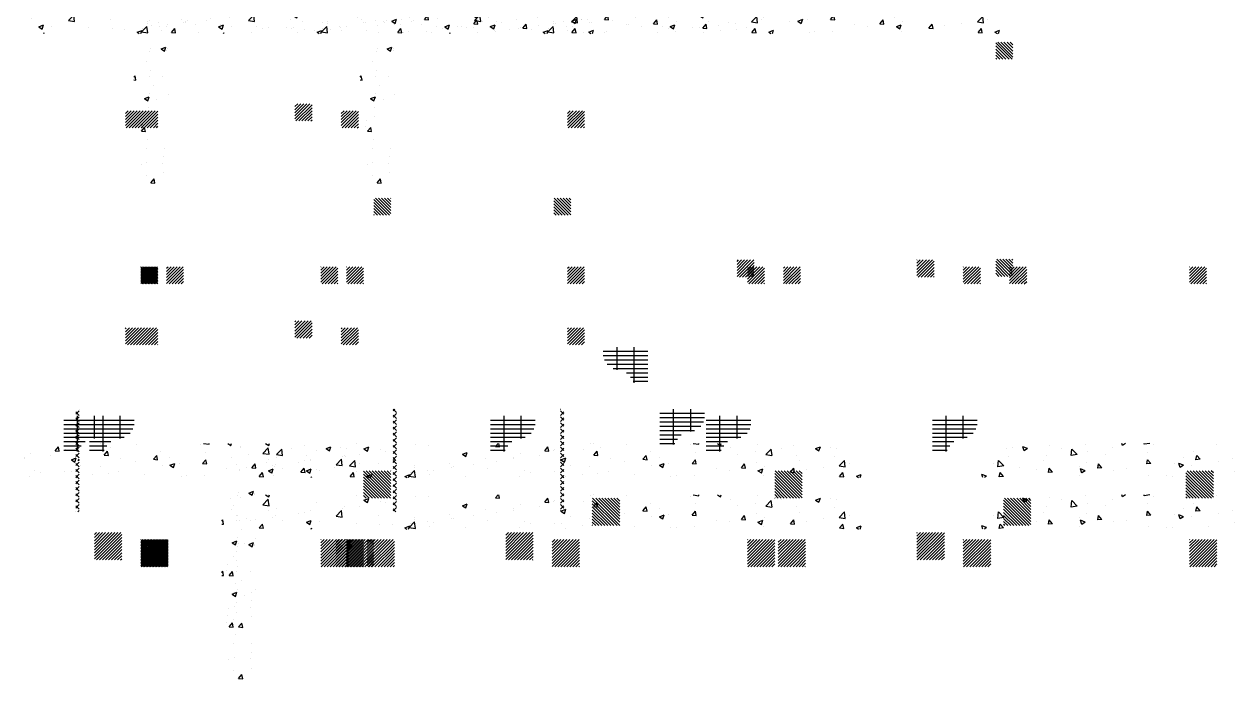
# Paper-space layout 'Layout1' of a CAD drawing. Extents: x -51516 to 7058931, y -29255 to 5150000.
# Drawn here: x 49900 to 67563, y 34167 to 43711 of the extents above; entities that cross this region are included whole.
import ezdxf

# ---------------------------------------------------------------- set-up
doc = ezdxf.new("R2010")
doc.units = 0
doc.header["$LTSCALE"] = 1000
doc.layers.get('0').update_dxf_attribs({"linetype": 'CONTINUOUS'})
doc.layers.add('COL', color=3, linetype='CONTINUOUS')

# ---------------------------------------------------------------- blocks, each defined once
blk = doc.blocks.new('*X')
at = {"color": 0}
for p, q in [((50500, 51472), (50528, 51500)), ((50550, 51450), (50500, 51500)), ((50500, 51384), (50550, 51434)), ((50550, 51362), (50500, 51412)), ((70500, 51497), (70503, 51500)), ((70550, 51426), (70500, 51476)), ((70500, 51408), (70550, 51458)), ((50500, 51295), (50550, 51345)), ((50550, 51273), (50500, 51323)), ((50500, 51207), (50550, 51257)), ((50550, 51185), (50500, 51235)), ((70550, 51338), (70500, 51388)), ((70500, 51320), (70550, 51370)), ((70550, 51249), (70500, 51299)), ((70500, 51231), (70550, 51281)), ((50500, 51119), (50550, 51169)), ((50550, 51097), (50500, 51147)), ((50500, 51030), (50550, 51080)), ((50550, 51008), (50500, 51058)), ((70550, 51161), (70500, 51211)), ((70500, 51143), (70550, 51193)), ((70550, 51072), (70500, 51122)), ((70500, 51055), (70550, 51105)), ((48127, 50948), (48127, 50948)), ((48272, 50954), (48272, 50954)), ((48602, 50854), (48680, 50935)), ((48641, 51000), (48688, 50968)), ((48691, 50840), (48680, 50935)), ((48688, 50968), (48699, 51000)), ((49386, 50893), (49386, 50893)), ((49970, 50993), (49970, 50993)), ((50076, 50921), (50146, 50948)), ((50076, 50921), (50126, 50888)), ((50126, 50888), (50146, 50948)), ((50318, 50905), (50318, 50905)), ((50385, 50886), (50385, 50886)), ((50500, 50942), (50550, 50992)), ((50550, 50920), (50500, 50970)), ((50500, 50854), (50550, 50904)), ((50550, 50831), (50500, 50881)), ((50831, 50976), (50831, 50976)), ((51017, 50969), (51017, 50969)), ((51513, 50841), (51583, 50868)), ((51563, 50808), (51583, 50868)), ((51995, 50955), (52033, 51000)), ((51995, 50955), (52055, 50950)), ((52055, 50950), (52046, 51000)), ((52713, 50892), (52761, 50950)), ((52713, 50892), (52772, 50887)), ((52772, 50887), (52761, 50950)), ((52844, 50897), (52844, 50897)), ((52862, 50916), (52862, 50916)), ((53275, 50907), (53275, 50907)), ((53381, 50991), (53381, 50991)), ((53427, 50997), (53427, 50997)), ((53430, 50829), (53478, 50887)), ((53490, 50824), (53478, 50887)), ((53525, 50940), (53525, 50940)), ((53904, 50989), (53904, 50989)), ((54250, 50878), (54250, 50878)), ((54833, 50978), (54833, 50978)), ((54878, 51000), (54962, 50987)), ((54907, 50868), (54907, 50868)), ((54962, 50987), (54961, 51000)), ((55233, 51000), (55277, 50970)), ((55277, 50970), (55287, 51000)), ((55420, 50938), (55420, 50938)), ((55783, 50877), (55783, 50877)), ((55816, 50984), (55816, 50984)), ((55941, 50835), (56018, 50916)), ((56030, 50821), (56018, 50916)), ((56162, 50927), (56162, 50927)), ((56350, 50962), (56350, 50962)), ((56665, 50924), (56735, 50950)), ((56665, 50924), (56714, 50890)), ((56714, 50890), (56735, 50950)), ((56883, 50939), (56883, 50939)), ((56965, 50928), (56965, 50928)), ((70550, 50984), (70500, 51034)), ((70500, 50966), (70550, 51016)), ((70550, 50896), (70500, 50946)), ((70500, 50878), (70550, 50928)), ((48148, 50789), (48148, 50789)), ((48220, 50693), (48220, 50693)), ((48602, 50854), (48691, 50840)), ((48681, 50767), (48681, 50767)), ((48780, 50696), (48780, 50696)), ((48803, 50793), (48803, 50793)), ((49124, 50720), (49124, 50720)), ((49215, 50744), (49215, 50744)), ((49293, 50766), (49293, 50766)), ((49670, 50689), (49748, 50770)), ((49759, 50675), (49748, 50770)), ((49749, 50721), (49749, 50721)), ((49756, 50803), (49756, 50803)), ((49798, 50830), (49798, 50830)), ((50006, 50836), (50006, 50836)), ((50283, 50699), (50283, 50699)), ((50500, 50765), (50550, 50815)), ((50543, 50750), (50500, 50793)), ((51324, 50707), (51324, 50707)), ((51513, 50841), (51563, 50808)), ((51678, 50697), (51678, 50697)), ((51843, 50782), (51843, 50782)), ((52014, 50741), (52014, 50741)), ((52261, 50797), (52261, 50797)), ((52264, 50774), (52264, 50774)), ((52357, 50852), (52357, 50852)), ((52643, 50824), (52643, 50824)), ((52950, 50761), (53020, 50788)), ((52950, 50761), (53000, 50728)), ((53000, 50728), (53020, 50788)), ((53430, 50829), (53490, 50824)), ((53667, 50778), (53667, 50778)), ((53883, 50729), (53883, 50729)), ((54147, 50767), (54195, 50824)), ((54147, 50767), (54207, 50761)), ((54207, 50761), (54195, 50824)), ((54387, 50681), (54457, 50708)), ((54388, 50793), (54388, 50793)), ((54437, 50648), (54457, 50708)), ((54523, 50711), (54523, 50711)), ((54864, 50704), (54913, 50761)), ((54864, 50704), (54924, 50699)), ((54901, 50761), (54901, 50761)), ((54924, 50699), (54913, 50761)), ((55533, 50844), (55533, 50844)), ((55582, 50641), (55630, 50699)), ((55641, 50636), (55630, 50699)), ((55799, 50728), (55799, 50728)), ((55941, 50835), (56029, 50821)), ((56382, 50828), (56382, 50828)), ((56433, 50744), (56433, 50744)), ((56946, 50815), (56946, 50815)), ((57008, 50670), (57086, 50751)), ((57097, 50656), (57086, 50751)), ((57160, 50699), (57160, 50699)), ((70550, 50807), (70500, 50857)), ((70500, 50789), (70550, 50839)), ((70519, 50750), (70500, 50769)), ((70549, 50750), (70550, 50751)), ((48260, 50621), (48260, 50621)), ((48358, 50655), (48358, 50655)), ((48495, 50637), (48495, 50637)), ((48548, 50517), (48596, 50574)), ((48548, 50517), (48608, 50511)), ((48608, 50511), (48596, 50574)), ((48746, 50670), (48746, 50670)), ((48892, 50632), (48892, 50632)), ((49236, 50599), (49306, 50626)), ((49236, 50599), (49285, 50565)), ((49285, 50565), (49306, 50626)), ((49426, 50610), (49426, 50610)), ((49670, 50689), (49759, 50675)), ((49960, 50587), (49960, 50587)), ((50305, 50573), (50305, 50573)), ((50494, 50565), (50494, 50565)), ((50673, 50519), (50743, 50546)), ((50673, 50519), (50701, 50500)), ((50727, 50500), (50743, 50546)), ((50737, 50523), (50815, 50604)), ((50737, 50523), (50826, 50509)), ((50753, 50575), (50753, 50575)), ((50826, 50509), (50815, 50604)), ((50817, 50676), (50817, 50676)), ((50819, 50643), (50819, 50643)), ((51004, 50608), (51004, 50608)), ((51028, 50542), (51028, 50542)), ((51095, 50597), (51095, 50597)), ((51351, 50654), (51351, 50654)), ((51383, 50658), (51383, 50658)), ((51561, 50519), (51561, 50519)), ((51884, 50631), (51884, 50631)), ((52345, 50519), (52345, 50519)), ((52418, 50609), (52418, 50609)), ((52501, 50577), (52501, 50577)), ((52850, 50583), (52850, 50583)), ((52952, 50586), (52952, 50586)), ((53084, 50678), (53084, 50678)), ((53262, 50545), (53262, 50545)), ((53369, 50658), (53369, 50658)), ((53486, 50564), (53486, 50564)), ((53641, 50595), (53641, 50595)), ((54020, 50541), (54020, 50541)), ((54272, 50678), (54272, 50678)), ((54387, 50681), (54437, 50648)), ((54553, 50518), (54553, 50518)), ((54632, 50528), (54632, 50528)), ((54895, 50535), (54895, 50535)), ((55215, 50628), (55215, 50628)), ((55408, 50605), (55408, 50605)), ((55582, 50641), (55641, 50636)), ((55824, 50601), (55894, 50628)), ((55824, 50601), (55874, 50568)), ((55874, 50567), (55894, 50628)), ((55899, 50533), (55899, 50533)), ((55913, 50669), (55913, 50669)), ((56299, 50578), (56347, 50636)), ((56299, 50578), (56359, 50573)), ((56359, 50573), (56347, 50636)), ((56530, 50616), (56530, 50616)), ((56781, 50649), (56781, 50649)), ((57008, 50670), (57097, 50656)), ((57016, 50516), (57064, 50573)), ((57016, 50516), (57076, 50510)), ((57076, 50510), (57064, 50573)), ((57261, 50521), (57331, 50548)), ((57261, 50521), (57293, 50500)), ((57315, 50500), (57331, 50548)), ((49304, 50500), (49313, 50511)), ((49315, 50500), (49313, 50511)), ((53012, 50512), (53012, 50512)), ((32800, 49815), (33185, 50200)), ((32800, 49859), (33141, 50200)), ((32800, 49903), (33097, 50200)), ((32800, 49947), (33053, 50200)), ((32800, 49992), (33008, 50200)), ((32800, 50036), (32964, 50200)), ((32800, 50080), (32920, 50200)), ((32800, 50124), (32876, 50200)), ((32800, 50168), (32832, 50200)), ((32829, 49800), (33200, 50171)), ((38800, 49804), (39196, 50200)), ((38800, 49849), (39151, 50200)), ((38800, 49893), (39107, 50200)), ((38800, 49937), (39063, 50200)), ((38800, 49981), (39019, 50200)), ((38800, 50025), (38975, 50200)), ((38800, 50070), (38930, 50200)), ((38800, 50114), (38886, 50200)), ((38800, 50158), (38842, 50200)), ((48232, 50243), (48232, 50243)), ((48248, 50288), (48248, 50288)), ((48395, 50276), (48465, 50303)), ((48395, 50276), (48445, 50243)), ((48445, 50243), (48465, 50303)), ((48482, 50258), (48482, 50258)), ((48483, 50276), (48483, 50276)), ((32874, 49800), (33200, 50126)), ((32918, 49800), (33200, 50082)), ((32962, 49800), (33200, 50038)), ((33006, 49800), (33200, 49994)), ((38840, 49800), (39200, 50160)), ((38884, 49800), (39200, 50116)), ((38928, 49800), (39200, 50072)), ((38972, 49800), (39200, 50028)), ((48179, 50096), (48179, 50096)), ((33050, 49800), (33200, 49950)), ((33095, 49800), (33200, 49905)), ((33139, 49800), (33200, 49861)), ((33183, 49800), (33200, 49817)), ((39017, 49800), (39200, 49983)), ((39061, 49800), (39200, 49939)), ((39105, 49800), (39200, 49895)), ((39149, 49800), (39200, 49851)), ((48000, 49864), (48017, 49885)), ((48000, 49824), (48029, 49822)), ((48029, 49822), (48017, 49885)), ((48220, 49881), (48220, 49881)), ((48236, 49955), (48236, 49955)), ((48418, 49877), (48418, 49877)), ((39193, 49800), (39200, 49807)), ((48288, 49747), (48288, 49747)), ((48152, 49551), (48222, 49578)), ((48152, 49551), (48202, 49518)), ((48202, 49518), (48222, 49578)), ((48224, 49622), (48224, 49622)), ((48335, 49537), (48335, 49537)), ((48499, 49613), (48499, 49613)), ((48212, 49289), (48212, 49289)), ((48217, 49427), (48217, 49427)), ((48072, 49142), (48072, 49142)), ((48089, 49239), (48089, 49239)), ((48108, 49075), (48156, 49132)), ((48168, 49070), (48156, 49132)), ((48108, 49075), (48168, 49070)), ((48199, 48957), (48199, 48957)), ((48176, 48830), (48176, 48830)), ((48441, 48831), (48441, 48831)), ((48105, 48594), (48105, 48594)), ((48187, 48624), (48187, 48624)), ((48415, 48610), (48415, 48610)), ((48428, 48705), (48428, 48705)), ((48178, 48437), (48178, 48437)), ((48428, 48470), (48428, 48470)), ((48247, 48323), (48295, 48380)), ((48247, 48323), (48307, 48317)), ((48307, 48317), (48295, 48380)), ((23500, 42238), (23712, 42450)), ((23500, 42283), (23667, 42450)), ((23500, 42327), (23623, 42450)), ((23500, 42371), (23579, 42450)), ((23500, 42415), (23535, 42450)), ((23506, 42200), (23750, 42444)), ((23550, 42200), (23750, 42400)), ((29725, 42232), (29943, 42450)), ((29725, 42276), (29899, 42450)), ((29725, 42320), (29855, 42450)), ((29725, 42365), (29810, 42450)), ((29725, 42409), (29766, 42450)), ((29737, 42200), (29975, 42438)), ((29781, 42200), (29975, 42394)), ((23594, 42200), (23750, 42356)), ((23638, 42200), (23750, 42312)), ((23683, 42200), (23750, 42267)), ((23727, 42200), (23750, 42223)), ((29826, 42200), (29975, 42349)), ((29870, 42200), (29975, 42305)), ((29914, 42200), (29975, 42261)), ((29958, 42200), (29975, 42217)), ((36175, 39932), (36418, 40175)), ((36175, 39976), (36374, 40175)), ((36175, 40020), (36330, 40175)), ((36175, 40064), (36286, 40175)), ((36175, 40108), (36242, 40175)), ((36175, 40152), (36198, 40175)), ((36213, 39925), (36425, 40137)), ((38800, 39949), (39026, 40175)), ((38800, 39993), (38982, 40175)), ((38800, 40037), (38938, 40175)), ((38800, 40082), (38893, 40175)), ((38800, 40126), (38849, 40175)), ((38800, 40170), (38805, 40175)), ((38820, 39925), (39050, 40155)), ((38864, 39925), (39050, 40111)), ((36257, 39925), (36425, 40093)), ((36301, 39925), (36425, 40049)), ((36345, 39925), (36425, 40005)), ((36389, 39925), (36425, 39961)), ((38909, 39925), (39050, 40066)), ((38953, 39925), (39050, 40022)), ((38997, 39925), (39050, 39978)), ((39041, 39925), (39050, 39934)), ((23500, 39056), (23729, 39285)), ((23500, 39101), (23684, 39285)), ((23500, 39145), (23640, 39285)), ((23500, 39189), (23596, 39285)), ((23500, 39233), (23552, 39285)), ((23500, 39277), (23508, 39285)), ((23523, 39035), (23750, 39262)), ((23567, 39035), (23750, 39218)), ((29725, 39050), (29960, 39285)), ((29725, 39094), (29916, 39285)), ((29725, 39138), (29872, 39285)), ((29725, 39183), (29827, 39285)), ((29725, 39227), (29783, 39285)), ((29725, 39271), (29739, 39285)), ((29754, 39035), (29975, 39256)), ((29798, 39035), (29975, 39212)), ((23611, 39035), (23750, 39174)), ((23655, 39035), (23750, 39130)), ((23700, 39035), (23750, 39085)), ((23744, 39035), (23750, 39041)), ((29843, 39035), (29975, 39167)), ((29887, 39035), (29975, 39123)), ((29931, 39035), (29975, 39079)), ((35250, 37483), (35250, 38000)), ((35500, 37672), (35500, 38000)), ((35050, 37938), (35702, 37938)), ((35050, 37875), (35702, 37875)), ((35050, 37812), (35685, 37812)), ((35050, 37750), (35645, 37750)), ((35050, 37688), (35557, 37688)), ((35050, 37625), (35362, 37625)), ((35050, 37562), (35305, 37562)), ((35050, 37500), (35266, 37500)), ((26800, 35816), (27184, 36200)), ((26800, 35860), (27140, 36200)), ((26800, 35904), (27096, 36200)), ((26800, 35948), (27052, 36200)), ((26800, 35992), (27008, 36200)), ((26800, 36037), (26963, 36200)), ((26800, 36081), (26919, 36200)), ((26800, 36125), (26875, 36200)), ((26800, 36169), (26831, 36200)), ((26829, 35800), (27200, 36171)), ((26873, 35800), (27200, 36127)), ((26917, 35800), (27200, 36083)), ((26961, 35800), (27200, 36039)), ((32800, 35805), (33195, 36200)), ((32800, 35849), (33151, 36200)), ((32800, 35894), (33106, 36200)), ((32800, 35938), (33062, 36200)), ((32800, 35982), (33018, 36200)), ((32800, 36026), (32974, 36200)), ((32800, 36070), (32930, 36200)), ((32800, 36115), (32885, 36200)), ((32800, 36159), (32841, 36200)), ((32839, 35800), (33200, 36161)), ((32883, 35800), (33200, 36117)), ((32927, 35800), (33200, 36073)), ((38800, 35839), (39161, 36200)), ((38800, 35883), (39117, 36200)), ((38800, 35927), (39073, 36200)), ((38800, 35972), (39028, 36200)), ((38800, 36016), (38984, 36200)), ((38800, 36060), (38940, 36200)), ((38800, 36104), (38896, 36200)), ((38800, 36148), (38852, 36200)), ((38800, 36193), (38807, 36200)), ((38805, 35800), (39200, 36195)), ((38849, 35800), (39200, 36151)), ((38894, 35800), (39200, 36106)), ((38938, 35800), (39200, 36062)), ((27005, 35800), (27200, 35995)), ((27050, 35800), (27200, 35950)), ((27094, 35800), (27200, 35906)), ((27138, 35800), (27200, 35862)), ((32972, 35800), (33200, 36028)), ((33016, 35800), (33200, 35984)), ((33060, 35800), (33200, 35940)), ((33104, 35800), (33200, 35896)), ((38982, 35800), (39200, 36018)), ((39026, 35800), (39200, 35974)), ((39070, 35800), (39200, 35930)), ((39115, 35800), (39200, 35885)), ((27182, 35800), (27200, 35818)), ((33148, 35800), (33200, 35852)), ((33193, 35800), (33200, 35807)), ((39159, 35800), (39200, 35841))]:
    blk.add_line(p, q, dxfattribs=at)

psp = doc.layouts.get("Layout1")

# ---------------------------------------------------------------- block references
at = {"color": 0, "xscale": -1}
for p in [(94050, 1000), (97389, -13400), (121203, -13400), (121203, -14150)]:
    psp.add_blockref('*X', p, dxfattribs=at)
at = {"color": 0}
for p in [(24125, 100), (-12775, -13400), (-2361, -13400), (4781, -13400), (-12775, -14150), (4781, -14150)]:
    psp.add_blockref('*X', p, dxfattribs=at)
at = {"layer": 'COL', "color": 0}
for p in [(12801, 0), (15426, 0), (15801, 0), (21651, 0), (24801, 0), (28101, 0), (876, -6925), (3501, -6925), (6801, -6925)]:
    psp.add_blockref('*X', p, dxfattribs=at)

doc.saveas('drawing.dxf')
